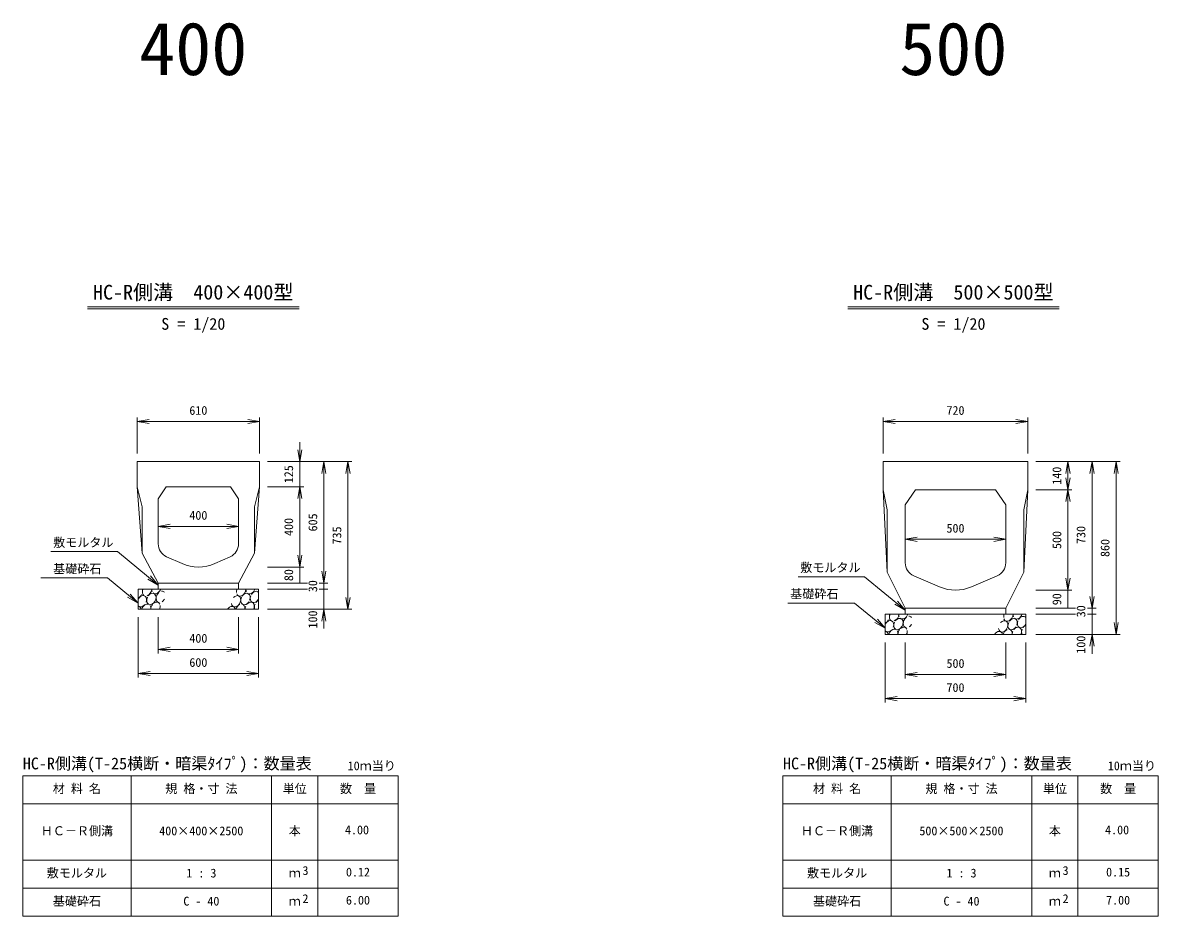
# Model space of a CAD drawing. Units: millimetres, scale not verified. Extents: x 5662 to 21676, y 2831 to 15264.
# Drawn here: x 16020 to 21676, y 2831 to 7281 of the extents above; entities that cross this region are included whole.
import ezdxf
from ezdxf.enums import TextEntityAlignment as Align

# ---------------------------------------------------------------- set-up
doc = ezdxf.new("R2010")
doc.units = ezdxf.units.MM
doc.header["$LTSCALE"] = 20
doc.layers.add('0_2', color=4, linetype='Continuous', lineweight=18)
doc.styles.add('ＭＳ ゴシック-5.0-0.0', font='')
doc.styles.get('ＭＳ ゴシック-5.0-0.0').set_extended_font_data('ＭＳ ゴシック-5.0-0.0')

msp = doc.modelspace()

# ---------------------------------------------------------------- linework, layer by layer
at = {"layer": '0_2'}
for p, q in [((16343.32, 5866.11), (17396.9, 5866.11)), ((16343.32, 5856.11), (17396.9, 5856.11)), ((20129.45, 5866.11), (21183.04, 5866.11)), ((20129.45, 5856.11), (21183.04, 5856.11)), ((16590.11, 5135.11), (16590.11, 5315.11)), ((16590.11, 5295.11), (16649.2, 5305.53)), ((16590.11, 5295.11), (16649.2, 5284.69)), ((16590.11, 5295.11), (17200.11, 5295.11)), ((17200.11, 5295.11), (17141.02, 5305.53)), ((17200.11, 5295.11), (17141.02, 5284.69)), ((17200.11, 5135.11), (17200.11, 5315.11)), ((20306.25, 5135.11), (20306.25, 5315.11)), ((20306.25, 5295.11), (20365.33, 5305.53)), ((20306.25, 5295.11), (20365.33, 5284.69)), ((20306.25, 5295.11), (21026.25, 5295.11)), ((21026.25, 5295.11), (20967.16, 5305.53)), ((21026.25, 5295.11), (20967.16, 5284.69)), ((21026.25, 5135.11), (21026.25, 5315.11)), ((17400.11, 5095.11), (17389.69, 5154.2)), ((17400.11, 5095.11), (17400.11, 5192.42)), ((17400.11, 5095.11), (17410.53, 5154.2)), ((17240.11, 5095.11), (17660.11, 5095.11)), ((17400.11, 5095.11), (17400.11, 4970.11)), ((17520.11, 5095.11), (17509.69, 5036.02)), ((17520.11, 5095.11), (17530.53, 5036.02)), ((17520.11, 5095.11), (17520.11, 4490.11)), ((17640.11, 5095.11), (17629.69, 5036.02)), ((17640.11, 5095.11), (17650.53, 5036.02)), ((17640.11, 5095.11), (17640.11, 4360.11)), ((21066.25, 5095.11), (21486.25, 5095.11)), ((21226.25, 5095.11), (21215.83, 5036.02)), ((21226.25, 5095.11), (21236.66, 5036.02)), ((21226.25, 5095.11), (21226.25, 4955.11)), ((21346.25, 5095.11), (21335.83, 5036.02)), ((21346.25, 5095.11), (21356.66, 5036.02)), ((21346.25, 5095.11), (21346.25, 4365.11)), ((21466.25, 5095.11), (21455.83, 5036.02)), ((21466.25, 5095.11), (21476.66, 5036.02)), ((21466.25, 5095.11), (21466.25, 4235.11)), ((21226.25, 4955.11), (21215.83, 5014.2)), ((21226.25, 4955.11), (21236.66, 5014.2)), ((16615.11, 4640.11), (16590.11, 4970.11)), ((17200.11, 4970.11), (17175.11, 4640.11)), ((17240.11, 4970.11), (17420.11, 4970.11)), ((17400.11, 4970.11), (17389.69, 4911.02)), ((17400.11, 4970.11), (17410.53, 4911.02)), ((17400.11, 4970.11), (17400.11, 4570.11)), ((20326.25, 4545.11), (20306.25, 4955.11)), ((21026.25, 4955.11), (21006.25, 4545.11)), ((21066.25, 4955.11), (21246.25, 4955.11)), ((21226.25, 4955.11), (21215.83, 4896.02)), ((21226.25, 4955.11), (21236.66, 4896.02)), ((21226.25, 4955.11), (21226.25, 4455.11)), ((16695.11, 4772.6), (16754.2, 4783.02)), ((16695.11, 4772.6), (16754.2, 4762.18)), ((16695.11, 4772.6), (17095.11, 4772.6)), ((17095.11, 4772.6), (17036.02, 4783.02)), ((17095.11, 4772.6), (17036.02, 4762.18)), ((20416.25, 4708.28), (20475.33, 4718.7)), ((20416.25, 4708.28), (20475.33, 4697.86)), ((20416.25, 4708.28), (20916.25, 4708.28)), ((20916.25, 4708.28), (20857.16, 4718.7)), ((20916.25, 4708.28), (20857.16, 4697.86)), ((16492.06, 4647.12), (16160.58, 4647.12)), ((16695.11, 4480.11), (16492.06, 4647.12)), ((17400.11, 4570.11), (17389.69, 4629.2)), ((17400.11, 4570.11), (17410.53, 4629.2)), ((16695.11, 4480.11), (16656.09, 4525.69)), ((17240.11, 4570.11), (17420.11, 4570.11)), ((17400.11, 4570.11), (17400.11, 4490.11)), ((17520.11, 4490.11), (17509.69, 4549.2)), ((17520.11, 4490.11), (17530.53, 4549.2)), ((16442.06, 4515.99), (16110.58, 4515.99)), ((16595.11, 4390.11), (16442.06, 4515.99)), ((16695.11, 4480.11), (16642.86, 4509.6)), ((17240.11, 4490.11), (17438.3, 4490.11)), ((17496.5, 4490.11), (17540.11, 4490.11)), ((17520.11, 4490.11), (17520.11, 4460.11)), ((20213.2, 4522.12), (19881.71, 4522.12)), ((20416.25, 4355.11), (20213.2, 4522.12)), ((21226.25, 4455.11), (21215.83, 4514.2)), ((21226.25, 4455.11), (21236.66, 4514.2)), ((16595.11, 4390.11), (16542.86, 4419.6)), ((16595.11, 4390.11), (16556.09, 4435.69)), ((17240.11, 4460.11), (17438.3, 4460.11)), ((17496.5, 4460.11), (17540.11, 4460.11)), ((17520.11, 4460.11), (17520.11, 4360.11)), ((17640.11, 4360.11), (17629.69, 4419.2)), ((17640.11, 4360.11), (17650.53, 4419.2)), ((21066.25, 4455.11), (21246.25, 4455.11)), ((21226.25, 4455.11), (21226.25, 4365.11)), ((21346.25, 4365.11), (21335.83, 4424.2)), ((21346.25, 4365.11), (21356.66, 4424.2)), ((17240.11, 4360.11), (17660.11, 4360.11)), ((17520.11, 4360.11), (17509.69, 4301.02)), ((17520.11, 4360.11), (17520.11, 4264.23)), ((17520.11, 4360.11), (17530.53, 4301.02)), ((20163.2, 4390.99), (19831.71, 4390.99)), ((20316.25, 4265.11), (20163.2, 4390.99)), ((20416.25, 4355.11), (20363.99, 4384.6)), ((20416.25, 4355.11), (20377.23, 4400.69)), ((21066.25, 4365.11), (21264.08, 4365.11)), ((21323.39, 4365.11), (21366.25, 4365.11)), ((21346.25, 4365.11), (21346.25, 4335.11)), ((16595.11, 4020.11), (16595.11, 4320.11)), ((16695.11, 4140.11), (16695.11, 4320.11)), ((17095.11, 4140.11), (17095.11, 4320.11)), ((17195.11, 4020.11), (17195.11, 4320.11)), ((20316.25, 4265.11), (20277.23, 4310.69)), ((21066.25, 4335.11), (21264.08, 4335.11)), ((21323.39, 4335.11), (21366.25, 4335.11)), ((21346.25, 4335.11), (21346.25, 4235.11)), ((20316.25, 4265.11), (20263.99, 4294.6)), ((21466.25, 4235.11), (21455.83, 4294.2)), ((21466.25, 4235.11), (21476.66, 4294.2)), ((20316.25, 3895.11), (20316.25, 4195.11)), ((20416.25, 4015.11), (20416.25, 4195.11)), ((20916.25, 4015.11), (20916.25, 4195.11)), ((21016.25, 3895.11), (21016.25, 4195.11)), ((21066.25, 4235.11), (21486.25, 4235.11)), ((21346.25, 4235.11), (21335.83, 4176.02)), ((21346.25, 4235.11), (21346.25, 4138.64)), ((21346.25, 4235.11), (21356.66, 4176.02)), ((16695.11, 4160.11), (16754.2, 4170.53)), ((16695.11, 4160.11), (16754.2, 4149.69)), ((16695.11, 4160.11), (17095.11, 4160.11)), ((17095.11, 4160.11), (17036.02, 4170.53)), ((17095.11, 4160.11), (17036.02, 4149.69)), ((16595.11, 4040.11), (16654.2, 4050.53)), ((16595.11, 4040.11), (16654.2, 4029.69)), ((16595.11, 4040.11), (17195.11, 4040.11)), ((17195.11, 4040.11), (17136.02, 4050.53)), ((17195.11, 4040.11), (17136.02, 4029.69)), ((20416.25, 4035.11), (20475.33, 4045.53)), ((20416.25, 4035.11), (20475.33, 4024.69)), ((20416.25, 4035.11), (20916.25, 4035.11)), ((20916.25, 4035.11), (20857.16, 4045.53)), ((20916.25, 4035.11), (20857.16, 4024.69)), ((20316.25, 3915.11), (20375.33, 3925.53)), ((20316.25, 3915.11), (20375.33, 3904.69)), ((20316.25, 3915.11), (21016.25, 3915.11)), ((21016.25, 3915.11), (20957.16, 3925.53)), ((21016.25, 3915.11), (20957.16, 3904.69)), ((17260.11, 3531.14), (17260.11, 2831.14)), ((17490.11, 3531.14), (17490.11, 2831.14)), ((21046.25, 3531.14), (21046.25, 2831.14)), ((21276.25, 3531.14), (21276.25, 2831.14)), ((16020.11, 3111.14), (17890.11, 3111.14)), ((19806.25, 3111.14), (21676.25, 3111.14)), ((16020.11, 2971.14), (17890.11, 2971.14)), ((19806.25, 2971.14), (21676.25, 2971.14))]:
    msp.add_line(p, q, dxfattribs=at)
at = {"layer": '0_2', "color": 2}
for p, q in [((17200.11, 5095.11), (16590.11, 5095.11)), ((16590.11, 5095.11), (16590.11, 4970.11)), ((17200.11, 5095.11), (17200.11, 4970.11)), ((20306.25, 5095.11), (20306.25, 4955.11)), ((20306.25, 5095.11), (21026.25, 5095.11)), ((21026.25, 5095.11), (21026.25, 4955.11)), ((16590.11, 4970.11), (16615.11, 4870.11)), ((16735.11, 4970.11), (16695.11, 4910.11)), ((16735.11, 4970.11), (17055.11, 4970.11)), ((17055.11, 4970.11), (17095.11, 4910.11)), ((17200.11, 4970.11), (17175.11, 4870.11)), ((20306.25, 4955.11), (20326.25, 4855.11)), ((20416.25, 4880.11), (20466.25, 4955.11)), ((20466.25, 4955.11), (20866.25, 4955.11)), ((20866.25, 4955.11), (20916.25, 4880.11)), ((21006.25, 4855.11), (21026.25, 4955.11)), ((16615.11, 4640.11), (16615.11, 4870.11)), ((16695.11, 4685.61), (16695.11, 4910.11)), ((17095.11, 4685.61), (17095.11, 4910.11)), ((17175.11, 4640.11), (17175.11, 4870.11)), ((20416.25, 4591.16), (20416.25, 4880.11)), ((20916.25, 4591.16), (20916.25, 4880.11)), ((20326.25, 4545.11), (20326.25, 4855.11)), ((21006.25, 4545.11), (21006.25, 4855.11)), ((16695.11, 4490.11), (16615.11, 4640.11)), ((17175.11, 4640.11), (17095.11, 4490.11)), ((16736.69, 4621.64), (16813.92, 4587.33)), ((17053.53, 4621.64), (16976.31, 4587.33)), ((20416.25, 4365.11), (20326.25, 4545.11)), ((20458.53, 4526.88), (20587.05, 4471.46)), ((20873.96, 4526.88), (20745.44, 4471.46)), ((21006.25, 4545.11), (20916.25, 4365.11)), ((16695.11, 4490.11), (17095.11, 4490.11)), ((16695.11, 4460.11), (16695.11, 4490.11)), ((17095.11, 4460.11), (17095.11, 4490.11)), ((16595.11, 4360.11), (16595.11, 4460.11)), ((16595.11, 4460.11), (17195.11, 4460.11)), ((17195.11, 4360.11), (17195.11, 4460.11)), ((16595.11, 4360.11), (17195.11, 4360.11)), ((20416.25, 4365.11), (20916.25, 4365.11)), ((20416.25, 4335.11), (20416.25, 4365.11)), ((20916.25, 4335.11), (20916.25, 4365.11)), ((20316.25, 4235.11), (20316.25, 4335.11)), ((20316.25, 4335.11), (21016.25, 4335.11)), ((21016.25, 4235.11), (21016.25, 4335.11)), ((20316.25, 4235.11), (21016.25, 4235.11)), ((16020.11, 3531.14), (16020.11, 2831.14)), ((16020.11, 3531.14), (17890.11, 3531.14)), ((16560.11, 3531.14), (16560.11, 2831.14)), ((17890.11, 3531.14), (17890.11, 2831.14)), ((19806.25, 3531.14), (19806.25, 2831.14)), ((19806.25, 3531.14), (21676.25, 3531.14)), ((20346.25, 3531.14), (20346.25, 2831.14)), ((21676.25, 3531.14), (21676.25, 2831.14)), ((16020.11, 3391.14), (17890.11, 3391.14)), ((19806.25, 3391.14), (21676.25, 3391.14)), ((16020.11, 2831.14), (17890.11, 2831.14)), ((19806.25, 2831.14), (21676.25, 2831.14))]:
    msp.add_line(p, q, dxfattribs=at)
for centre, radius, start, end in [((16765.11, 4685.61), 70, 180, 246.04774), ((17025.11, 4685.61), 70, 293.95226, 0), ((16895.11, 4770.11), 200, 246.04774, 293.95226), ((20486.25, 4591.16), 70, 180, 246.67397), ((20846.25, 4591.16), 70, 293.32603, 0), ((20666.25, 4655.11), 200, 246.67397, 293.32603)]:
    msp.add_arc(centre, radius, start, end, dxfattribs=at)
at = {"layer": '0_2'}
for centre, start_param, end_param in [((16593.05, 4443.17), 3.8493841, 4.6902001), ((16613.93, 4400.25), 4.8928581, 7.840068), ((16639.5, 4453.91), 1.6822672, 3.0041978), ((16593.05, 4443.17), 5.1474802, 5.7147216), ((16660.72, 4411.48), 1.5802698, 7.6313716), ((16639.5, 4453.91), 3.7709083, 5.2928579), ((16686.57, 4465.12), 2.0795248, 2.547628), ((16686.57, 4465.12), 2.9199025, 4.8956003), ((16707.95, 4421.65), 1.0316857, 3.395071), ((16707.95, 4421.65), 6.0011175, 6.7364116), ((17082.78, 4399.85), 2.320676, 7.4860293), ((17108.35, 4453.51), 1.6822672, 2.2705704), ((17108.35, 4453.51), 2.5502995, 5.2928579), ((17129.57, 4411.08), 1.6079237, 4.5711327), ((17129.57, 4411.08), 4.8597842, 7.6713492), ((17155.42, 4464.72), 2.0795248, 2.5744435), ((17155.42, 4464.72), 2.9579169, 4.8956003), ((17176.8, 4421.25), 1.6954897, 4.6625812), ((17176.8, 4421.25), 6.0011175, 7.7378401), ((16613.93, 4400.25), 2.8236307, 4.347989), ((16587.7, 4346.47), 5.5751573, 6.5743529), ((16634.78, 4357.68), 0.0324618, 1.8168834), ((16634.78, 4357.68), 5.1582417, 5.8599737), ((16681.72, 4367.86), 1.3150626, 2.1784748), ((16681.72, 4367.86), 5.7286705, 7.256989), ((16681.72, 4367.86), 4.7966503, 5.462491), ((16707.95, 4421.65), 4.0306578, 4.6625812), ((17056.55, 4346.07), 5.5751573, 7.6831531), ((17103.63, 4357.28), 0.7069732, 1.8168834), ((17103.63, 4357.28), 5.1582417, 6.5669059), ((17150.57, 4367.46), 1.6215093, 2.1784748), ((17150.57, 4367.46), 4.7966503, 7.602652), ((17197.65, 4378.67), 1.6544758, 2.6284553), ((17197.65, 4378.67), 0.7283933, 1.3802926), ((20314.19, 4318.17), 3.8493841, 4.6902001), ((20335.07, 4275.25), 4.8928581, 7.840068), ((20360.63, 4328.91), 1.6822672, 3.0041978), ((20314.19, 4318.17), 5.1474802, 5.7147216), ((20381.86, 4286.48), 1.5802698, 7.6313716), ((20360.63, 4328.91), 3.7709083, 5.2928579), ((20407.71, 4340.12), 2.0795248, 2.547628), ((20407.71, 4340.12), 2.9199025, 4.8956003), ((20429.08, 4296.65), 1.0316857, 3.395071), ((20429.08, 4296.65), 6.0011175, 6.7364116), ((20903.92, 4274.85), 2.320676, 7.4860293), ((20929.48, 4328.51), 1.6822672, 2.2705704), ((20929.48, 4328.51), 2.5502995, 5.2928579), ((20950.71, 4286.08), 4.8597842, 7.6713492), ((20976.56, 4339.72), 2.0795248, 2.5744435), ((20976.56, 4339.72), 2.9579169, 4.8956003), ((20997.93, 4296.25), 1.6954897, 4.6625812), ((20997.93, 4296.25), 6.0011175, 7.7378401), ((20335.07, 4275.25), 2.8236307, 4.347989), ((20308.84, 4221.47), 5.5751573, 6.5743529), ((20355.92, 4232.68), 0.0324618, 1.8168834), ((20355.92, 4232.68), 5.1582417, 5.8599737), ((20402.86, 4242.86), 1.3150626, 2.1784748), ((20402.86, 4242.86), 5.7286705, 7.256989), ((20402.86, 4242.86), 4.7966503, 5.462491), ((20429.08, 4296.65), 4.0306578, 4.6625812), ((20877.69, 4221.07), 5.5751573, 7.6831531), ((20924.77, 4232.28), 0.7069732, 1.8168834), ((20950.71, 4286.08), 1.6079237, 4.5711327), ((20924.77, 4232.28), 5.1582417, 6.5669059), ((20971.71, 4242.46), 1.6215093, 2.1784748), ((20971.71, 4242.46), 4.7966503, 7.602652), ((21018.78, 4253.67), 1.6544758, 2.6284553), ((21018.78, 4253.67), 0.7283933, 1.3802926)]:
    msp.add_ellipse(centre, major_axis=(13.56, 26.74), ratio=0.710984, start_param=start_param, end_param=end_param, dxfattribs=at)

# ---------------------------------------------------------------- texts
at = {"layer": '0_2', "color": 7, "style": 'ＭＳ ゴシック-5.0-0.0'}
for s, height, p in [('400', 263.9, (16600.14, 6941.04)), ('500', 263.9, (20386.28, 6941.04)), ('HC-R側溝\u3000400×400型', 73.31, (16370.18, 5880.18)), ('HC-R側溝\u3000500×500型', 73.31, (20156.27, 5880.2)), ('S = 1/20', 58.65, (16710.18, 5734.18)), ('S = 1/20', 58.65, (20496.27, 5734.2)), ('610', 43.99, (16850.11, 5315.11)), ('720', 43.99, (20621.25, 5315.11)), ('400', 43.99, (16850.11, 4792.6)), ('500', 43.99, (20621.25, 4728.28)), ('敷モルタル', 43.99, (16171.89, 4657.15)), ('基礎砕石', 43.99, (16171.89, 4526.02)), ('敷モルタル', 43.99, (19893.03, 4532.15)), ('基礎砕石', 43.99, (19843.03, 4401.02)), ('400', 43.99, (16850.11, 4180.11)), ('600', 43.99, (16850.11, 4060.11)), ('500', 43.99, (20621.25, 4055.11)), ('700', 43.99, (20621.25, 3935.11)), ('HC-R側溝(T-25横断・暗渠ﾀｲﾌﾟ)：数量表', 58.65, (16020.78, 3545.24)), ('HC-R側溝(T-25横断・暗渠ﾀｲﾌﾟ)：数量表', 58.65, (19806.92, 3545.24)), ('10ｍ当り', 43.99, (17638.75, 3545.19)), ('10ｍ当り', 43.99, (21424.88, 3545.19)), ('材 料 名', 43.99, (16170.16, 3431.21)), ('規 格・寸 法', 43.99, (16730.16, 3431.21)), ('単位', 43.99, (17315.16, 3431.21)), ('数\u3000量', 43.99, (17600.16, 3431.21)), ('材 料 名', 43.99, (19956.29, 3431.21)), ('規 格・寸 法', 43.99, (20516.29, 3431.21)), ('単位', 43.99, (21101.29, 3431.21)), ('数\u3000量', 43.99, (21386.29, 3431.21)), ('ＨＣ－Ｒ側溝', 43.99, (16110.16, 3221.14)), ('本', 43.99, (17345.16, 3221.2)), ('4.00', 43.99, (17625.11, 3226.2)), ('ＨＣ－Ｒ側溝', 43.99, (19896.29, 3221.14)), ('本', 43.99, (21131.29, 3221.2)), ('4.00', 43.99, (21411.25, 3226.2)), ('400×400×2500', 43.99, (16700.16, 3221.2)), ('500×500×2500', 43.99, (20486.29, 3221.2)), ('敷モルタル', 43.99, (16140.16, 3011.24)), ('1 : 3', 43.99, (16835.16, 3011.24)), ('ｍ', 43.99, (17345.16, 3011.19)), ('3', 43.99, (17413.48, 3023.7)), ('0.12', 43.99, (17630.11, 3016.19)), ('敷モルタル', 43.99, (19926.3, 3011.24)), ('1 : 3', 43.99, (20621.3, 3011.24)), ('ｍ', 43.99, (21131.29, 3011.19)), ('3', 43.99, (21199.62, 3023.7)), ('0.15', 43.99, (21416.25, 3016.19)), ('基礎砕石', 43.99, (16170.16, 2871.24)), ('C - 40', 43.99, (16820.16, 2871.24)), ('ｍ', 43.99, (17345.16, 2871.19)), ('2', 43.99, (17413.48, 2883.7)), ('6.00', 43.99, (17630.11, 2876.19)), ('基礎砕石', 43.99, (19956.3, 2871.24)), ('C - 40', 43.99, (20606.3, 2871.24)), ('ｍ', 43.99, (21131.29, 2871.19)), ('2', 43.99, (21199.62, 2883.7)), ('7.00', 43.99, (21416.25, 2876.19))]:
    msp.add_text(s, height=height, dxfattribs=at).set_placement(p, align=Align.BOTTOM_LEFT)
for s, p in [('125', (17380.11, 4987.61)), ('140', (21206.25, 4980.11)), ('400', (17380.11, 4725.11)), ('605', (17500.11, 4747.61)), ('735', (17620.11, 4682.61)), ('730', (21326.25, 4685.11)), ('500', (21206.25, 4660.11)), ('860', (21446.25, 4620.11)), ('80', (17380.11, 4500.11)), ('30', (17500.11, 4445.11)), ('90', (21206.25, 4380.11)), ('30', (21326.25, 4320.11)), ('100', (17500.11, 4264.23)), ('100', (21326.25, 4138.64))]:
    msp.add_text(s, height=43.99, rotation=90, dxfattribs=at).set_placement(p, align=Align.BOTTOM_LEFT)

doc.saveas('drawing.dxf')
